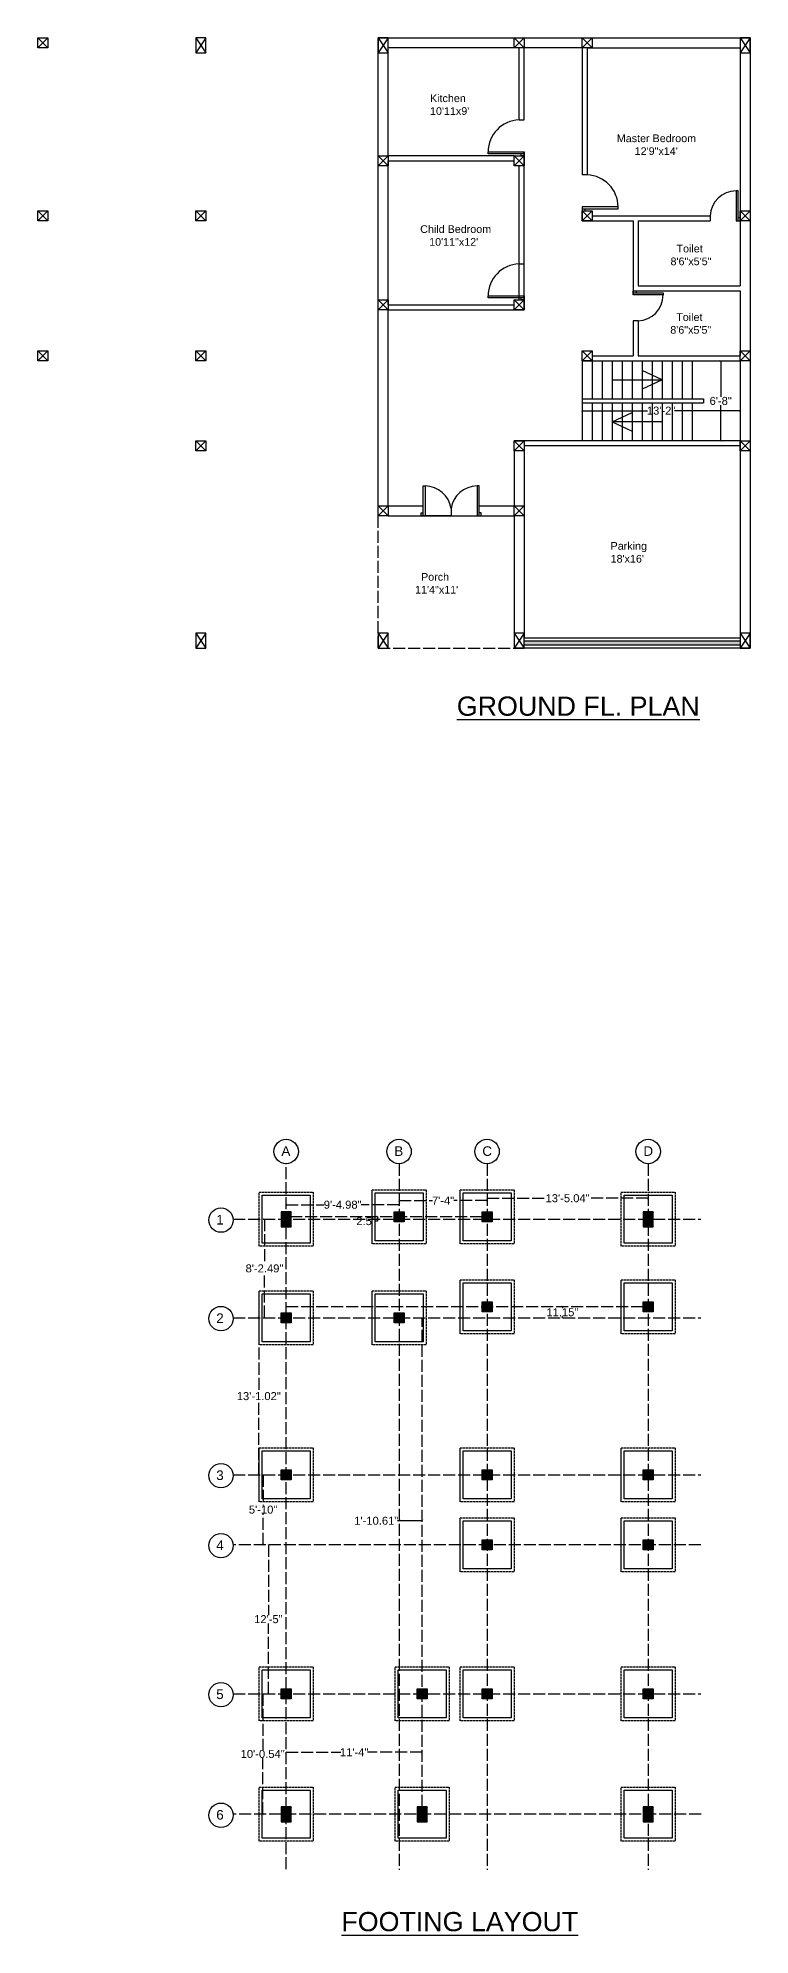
# Model space of a CAD drawing. Header units: inches. Extents: x -19338 to 10560, y -12 to 4973.
# Drawn here: x 2410 to 3122, y 176 to 2072 of the extents above; entities that cross this region are included whole.
import ezdxf

# ---------------------------------------------------------------- set-up
doc = ezdxf.new("R2010")
doc.units = ezdxf.units.IN
doc.header["$MEASUREMENT"] = 0
doc.linetypes.add('ACAD_ISO02W100', pattern=[15, 12, -3])
for name, color, linetype in [('C', 141, 'Continuous'), ('C1', 10, 'Continuous'), ('D1', 231, 'Continuous'), ('D2', 31, 'Continuous')]:
    doc.layers.add(name, color=color, linetype=linetype)
doc.layers.add('Dot Line', color=210, linetype='ACAD_ISO02W100', plot=False)
doc.layers.add('Naming', color=50, linetype='Continuous', plot=False)
doc.styles.get("Standard").update_dxf_attribs({"font": 'arial.ttf'})
doc.dimstyles.get("Standard").update_dxf_attribs({"dimtxt": 8, "dimasz": 2, "dimexe": 0.18, "dimexo": 0.0625, "dimgap": 0.09, "dimtad": 0, "dimtih": 1, "dimtoh": 1, "dimdsep": 46, "dimlunit": 3, "dimtxsty": 'Standard', "dimblk": 'ARCHTICK', "dimcen": 0.09, "dimse1": 1, "dimse2": 1, "dimclrd": 2, "dimadec": 0, "dimazin": 0, "dimtfac": 1, "dimtofl": 0, "dimtmove": 0, "dimatfit": 3, "dimfxl": 1, "dimtolj": 1, "dimtzin": 0, "dimarcsym": 0})

# ---------------------------------------------------------------- blocks, each defined once
blk = doc.blocks.new('_ArchTick')
at = {"color": 0, "linetype": 'ByBlock', "const_width": 0.15}
blk.add_lwpolyline([(-0.5, -0.5), (0.5, 0.5)], dxfattribs=at)
blk = doc.blocks.new('*D41')
at = {"color": 2, "linetype": 'ACAD_ISO02W100', "lineweight": -2, "transparency": 16777216}
for p, q in [((2749.7, 893.9), (2749.7, 891.4)), ((2749.7, 889.4), (2747.7, 889.4)), ((2749.7, 891.4), (2749.7, 889.4))]:
    blk.add_line(p, q, dxfattribs=at)
at = {"layer": 'Defpoints', "color": 0, "linetype": 'ACAD_ISO02W100', "transparency": 16777216}
for p in [(2749.7, 893.9), (2749.7, 891.4), (2749.7, 891.4)]:
    blk.add_point(p, dxfattribs=at)
at = {"color": 2, "linetype": 'ACAD_ISO02W100', "lineweight": -2, "transparency": 16777216, "xscale": 2, "yscale": 2, "zscale": 2}
for p, rotation in [((2749.7, 893.9), 90), ((2749.7, 891.4), 270)]:
    blk.add_blockref('_ArchTick', p, dxfattribs=dict(at, rotation=rotation))
at = {"color": 0, "linetype": 'ACAD_ISO02W100', "transparency": 16777216, "insert": (2738.3, 889.4), "char_height": 8, "attachment_point": 5}
blk.add_mtext('\\A1;2.5"', dxfattribs=at)
blk = doc.blocks.new('*D42')
at = {"color": 2, "linetype": 'ACAD_ISO02W100', "lineweight": -2, "transparency": 16777216}
for p, q in [((2934.6, 803.9), (2934.6, 802.5)), ((2934.6, 792.7), (2934.6, 794.1))]:
    blk.add_line(p, q, dxfattribs=at)
at = {"layer": 'Defpoints', "color": 0, "linetype": 'ACAD_ISO02W100', "transparency": 16777216}
for p in [(2936.1, 803.9), (2934.6, 792.7), (2936.1, 792.7)]:
    blk.add_point(p, dxfattribs=at)
at = {"color": 2, "linetype": 'ACAD_ISO02W100', "lineweight": -2, "transparency": 16777216, "xscale": 2, "yscale": 2, "zscale": 2}
for p, rotation in [((2934.6, 803.9), 90), ((2934.6, 792.7), 270)]:
    blk.add_blockref('_ArchTick', p, dxfattribs=dict(at, rotation=rotation))
at = {"color": 0, "linetype": 'ACAD_ISO02W100', "transparency": 16777216, "insert": (2934.6, 798.3), "char_height": 8, "attachment_point": 5}
blk.add_mtext('\\A1;11.15"', dxfattribs=at)
blk = doc.blocks.new('*D43')
at = {"color": 2, "linetype": 'ACAD_ISO02W100', "lineweight": -2, "transparency": 16777216}
for p, q in [((2658.4, 358.4), (2712.9, 358.4)), ((2794.4, 358.4), (2739.8, 358.4))]:
    blk.add_line(p, q, dxfattribs=at)
at = {"layer": 'Defpoints', "color": 0, "linetype": 'ACAD_ISO02W100', "transparency": 16777216}
for p in [(2658.4, 356), (2794.4, 358.4), (2794.4, 356)]:
    blk.add_point(p, dxfattribs=at)
at = {"color": 2, "linetype": 'ACAD_ISO02W100', "lineweight": -2, "transparency": 16777216, "xscale": 2, "yscale": 2, "zscale": 2, "rotation": 180}
blk.add_blockref('_ArchTick', (2658.4, 358.4), dxfattribs=at)
at = {"color": 2, "linetype": 'ACAD_ISO02W100', "lineweight": -2, "transparency": 16777216, "xscale": 2, "yscale": 2, "zscale": 2}
blk.add_blockref('_ArchTick', (2794.4, 358.4), dxfattribs=at)
at = {"color": 0, "linetype": 'ACAD_ISO02W100', "transparency": 16777216, "insert": (2726.4, 358.4), "char_height": 8, "attachment_point": 5}
blk.add_mtext('\\A1;11\'-4"', dxfattribs=at)
blk = doc.blocks.new('*D44')
at = {"color": 2, "linetype": 'ACAD_ISO02W100', "lineweight": -2, "transparency": 16777216}
for p, q in [((2658.4, 905.8), (2696.4, 905.8)), ((2771.3, 905.8), (2733.3, 905.8))]:
    blk.add_line(p, q, dxfattribs=at)
at = {"layer": 'Defpoints', "color": 0, "linetype": 'ACAD_ISO02W100', "transparency": 16777216}
for p in [(2658.4, 905.3), (2771.3, 905.8), (2771.3, 905.5)]:
    blk.add_point(p, dxfattribs=at)
at = {"color": 2, "linetype": 'ACAD_ISO02W100', "lineweight": -2, "transparency": 16777216, "xscale": 2, "yscale": 2, "zscale": 2, "rotation": 180}
blk.add_blockref('_ArchTick', (2658.4, 905.8), dxfattribs=at)
at = {"color": 2, "linetype": 'ACAD_ISO02W100', "lineweight": -2, "transparency": 16777216, "xscale": 2, "yscale": 2, "zscale": 2}
blk.add_blockref('_ArchTick', (2771.3, 905.8), dxfattribs=at)
at = {"color": 0, "linetype": 'ACAD_ISO02W100', "transparency": 16777216, "insert": (2714.9, 905.8), "char_height": 8, "attachment_point": 5}
blk.add_mtext('\\A1;9\'-4.98"', dxfattribs=at)
blk = doc.blocks.new('*D45')
at = {"color": 2, "linetype": 'ACAD_ISO02W100', "lineweight": -2, "transparency": 16777216}
for p, q in [((2771.3, 910), (2804.6, 910)), ((2859.3, 910), (2826, 910))]:
    blk.add_line(p, q, dxfattribs=at)
at = {"layer": 'Defpoints', "color": 0, "linetype": 'ACAD_ISO02W100', "transparency": 16777216}
for p in [(2771.3, 919.3), (2859.3, 919.4), (2859.3, 910)]:
    blk.add_point(p, dxfattribs=at)
at = {"color": 2, "linetype": 'ACAD_ISO02W100', "lineweight": -2, "transparency": 16777216, "xscale": 2, "yscale": 2, "zscale": 2, "rotation": 180}
blk.add_blockref('_ArchTick', (2771.3, 910), dxfattribs=at)
at = {"color": 2, "linetype": 'ACAD_ISO02W100', "lineweight": -2, "transparency": 16777216, "xscale": 2, "yscale": 2, "zscale": 2}
blk.add_blockref('_ArchTick', (2859.3, 910), dxfattribs=at)
at = {"color": 0, "linetype": 'ACAD_ISO02W100', "transparency": 16777216, "insert": (2815.3, 910), "char_height": 8, "attachment_point": 5}
blk.add_mtext('\\A1;7\'-4"', dxfattribs=at)
blk = doc.blocks.new('*D46')
at = {"color": 2, "linetype": 'ACAD_ISO02W100', "lineweight": -2, "transparency": 16777216}
for p, q in [((2636.7, 891.4), (2636.7, 846.3)), ((2636.7, 792.9), (2636.7, 837.9))]:
    blk.add_line(p, q, dxfattribs=at)
at = {"layer": 'Defpoints', "color": 0, "linetype": 'ACAD_ISO02W100', "transparency": 16777216}
for p in [(2639.5, 891.4), (2636.7, 792.9), (2639.5, 792.9)]:
    blk.add_point(p, dxfattribs=at)
at = {"color": 2, "linetype": 'ACAD_ISO02W100', "lineweight": -2, "transparency": 16777216, "xscale": 2, "yscale": 2, "zscale": 2}
for p, rotation in [((2636.7, 891.4), 90), ((2636.7, 792.9), 270)]:
    blk.add_blockref('_ArchTick', p, dxfattribs=dict(at, rotation=rotation))
at = {"color": 0, "linetype": 'ACAD_ISO02W100', "transparency": 16777216, "insert": (2636.7, 842.1), "char_height": 8, "attachment_point": 5}
blk.add_mtext('\\A1;8\'-2.49"', dxfattribs=at)
blk = doc.blocks.new('*D47')
at = {"color": 2, "linetype": 'ACAD_ISO02W100', "lineweight": -2, "transparency": 16777216}
for p, q in [((2631, 792.9), (2631, 718.5)), ((2631, 635.9), (2631, 710.2))]:
    blk.add_line(p, q, dxfattribs=at)
at = {"layer": 'Defpoints', "color": 0, "linetype": 'ACAD_ISO02W100', "transparency": 16777216}
for p in [(2625.6, 792.9), (2620, 635.9), (2631, 635.9)]:
    blk.add_point(p, dxfattribs=at)
at = {"color": 2, "linetype": 'ACAD_ISO02W100', "lineweight": -2, "transparency": 16777216, "xscale": 2, "yscale": 2, "zscale": 2}
for p, rotation in [((2631, 792.9), 90), ((2631, 635.9), 270)]:
    blk.add_blockref('_ArchTick', p, dxfattribs=dict(at, rotation=rotation))
at = {"color": 0, "linetype": 'ACAD_ISO02W100', "transparency": 16777216, "insert": (2631, 714.4), "char_height": 8, "attachment_point": 5}
blk.add_mtext('\\A1;13\'-1.02"', dxfattribs=at)
blk = doc.blocks.new('*D48')
at = {"color": 2, "linetype": 'ACAD_ISO02W100', "lineweight": -2, "transparency": 16777216}
for p, q in [((2635.3, 635.9), (2635.3, 605)), ((2635.3, 565.9), (2635.3, 596.7))]:
    blk.add_line(p, q, dxfattribs=at)
at = {"layer": 'Defpoints', "color": 0, "linetype": 'ACAD_ISO02W100', "transparency": 16777216}
for p in [(2640.9, 635.9), (2635.3, 565.9), (2640.9, 565.9)]:
    blk.add_point(p, dxfattribs=at)
at = {"color": 2, "linetype": 'ACAD_ISO02W100', "lineweight": -2, "transparency": 16777216, "xscale": 2, "yscale": 2, "zscale": 2}
for p, rotation in [((2635.3, 635.9), 90), ((2635.3, 565.9), 270)]:
    blk.add_blockref('_ArchTick', p, dxfattribs=dict(at, rotation=rotation))
at = {"color": 0, "linetype": 'ACAD_ISO02W100', "transparency": 16777216, "insert": (2635.3, 600.9), "char_height": 8, "attachment_point": 5}
blk.add_mtext('\\A1;5\'-10"', dxfattribs=at)
blk = doc.blocks.new('*D49')
at = {"color": 2, "linetype": 'ACAD_ISO02W100', "lineweight": -2, "transparency": 16777216}
for p, q in [((2640.6, 565.9), (2640.6, 495.5)), ((2640.6, 416.9), (2640.6, 487.2))]:
    blk.add_line(p, q, dxfattribs=at)
at = {"layer": 'Defpoints', "color": 0, "linetype": 'ACAD_ISO02W100', "transparency": 16777216}
for p in [(2640.9, 565.9), (2640.6, 416.9), (2640.9, 416.9)]:
    blk.add_point(p, dxfattribs=at)
at = {"color": 2, "linetype": 'ACAD_ISO02W100', "lineweight": -2, "transparency": 16777216, "xscale": 2, "yscale": 2, "zscale": 2}
for p, rotation in [((2640.6, 565.9), 90), ((2640.6, 416.9), 270)]:
    blk.add_blockref('_ArchTick', p, dxfattribs=dict(at, rotation=rotation))
at = {"color": 0, "linetype": 'ACAD_ISO02W100', "transparency": 16777216, "insert": (2640.6, 491.4), "char_height": 8, "attachment_point": 5}
blk.add_mtext('\\A1;12\'-5"', dxfattribs=at)
blk = doc.blocks.new('*D50')
at = {"color": 2, "linetype": 'ACAD_ISO02W100', "lineweight": -2, "transparency": 16777216}
for p, q in [((2634.9, 416.9), (2634.9, 360.8)), ((2634.9, 296.3), (2634.9, 352.4))]:
    blk.add_line(p, q, dxfattribs=at)
at = {"layer": 'Defpoints', "color": 0, "linetype": 'ACAD_ISO02W100', "transparency": 16777216}
for p in [(2633.9, 416.9), (2634.1, 296.3), (2634.9, 296.3)]:
    blk.add_point(p, dxfattribs=at)
at = {"color": 2, "linetype": 'ACAD_ISO02W100', "lineweight": -2, "transparency": 16777216, "xscale": 2, "yscale": 2, "zscale": 2}
for p, rotation in [((2634.9, 416.9), 90), ((2634.9, 296.3), 270)]:
    blk.add_blockref('_ArchTick', p, dxfattribs=dict(at, rotation=rotation))
at = {"color": 0, "linetype": 'ACAD_ISO02W100', "transparency": 16777216, "insert": (2634.9, 356.6), "char_height": 8, "attachment_point": 5}
blk.add_mtext('\\A1;10\'-0.54"', dxfattribs=at)
blk = doc.blocks.new('*D51')
at = {"color": 2, "lineweight": -2, "transparency": 16777216}
for p, q in [((2771.8, 589.8), (2769.8, 589.8)), ((2794.4, 589.8), (2771.8, 589.8))]:
    blk.add_line(p, q, dxfattribs=at)
at = {"layer": 'Defpoints', "color": 0, "transparency": 16777216}
for p in [(2771.8, 594.2), (2771.8, 589.8), (2794.4, 594.2)]:
    blk.add_point(p, dxfattribs=at)
at = {"color": 2, "lineweight": -2, "transparency": 16777216, "xscale": 2, "yscale": 2, "zscale": 2, "rotation": 180}
blk.add_blockref('_ArchTick', (2771.8, 589.8), dxfattribs=at)
at = {"color": 2, "lineweight": -2, "transparency": 16777216, "xscale": 2, "yscale": 2, "zscale": 2}
blk.add_blockref('_ArchTick', (2794.4, 589.8), dxfattribs=at)
at = {"color": 0, "transparency": 16777216, "insert": (2748.5, 589.8), "char_height": 8, "attachment_point": 5}
blk.add_mtext('\\A1;1\'-10.61"', dxfattribs=at)
blk = doc.blocks.new('*D52')
at = {"color": 2, "linetype": 'ACAD_ISO02W100', "lineweight": -2, "transparency": 16777216}
for p, q in [((2859.3, 912.3), (2918.6, 912.3)), ((3020.4, 912.3), (2961.1, 912.3))]:
    blk.add_line(p, q, dxfattribs=at)
at = {"layer": 'Defpoints', "color": 0, "linetype": 'ACAD_ISO02W100', "transparency": 16777216}
for p in [(2859.3, 919.4), (2859.3, 912.3), (3020.4, 915.6)]:
    blk.add_point(p, dxfattribs=at)
at = {"color": 2, "linetype": 'ACAD_ISO02W100', "lineweight": -2, "transparency": 16777216, "xscale": 2, "yscale": 2, "zscale": 2, "rotation": 180}
blk.add_blockref('_ArchTick', (2859.3, 912.3), dxfattribs=at)
at = {"color": 2, "linetype": 'ACAD_ISO02W100', "lineweight": -2, "transparency": 16777216, "xscale": 2, "yscale": 2, "zscale": 2}
blk.add_blockref('_ArchTick', (3020.4, 912.3), dxfattribs=at)
at = {"color": 0, "linetype": 'ACAD_ISO02W100', "transparency": 16777216, "insert": (2939.8, 912.3), "char_height": 8, "attachment_point": 5}
blk.add_mtext('\\A1;13\'-5.04"', dxfattribs=at)
blk = doc.blocks.new('*D84')
at = {"color": 2, "lineweight": -2, "transparency": 16777216}
for p, q in [((2954.3, 1699.8), (3019.8, 1699.8)), ((3112.3, 1699.8), (3046.7, 1699.8))]:
    blk.add_line(p, q, dxfattribs=at)
at = {"layer": 'Defpoints', "color": 0, "transparency": 16777216}
for p in [(3112.3, 1699.8), (2954.3, 1669.5), (3112.3, 1669.5)]:
    blk.add_point(p, dxfattribs=at)
at = {"color": 2, "lineweight": -2, "transparency": 16777216, "xscale": 2, "yscale": 2, "zscale": 2, "rotation": 180}
blk.add_blockref('_ArchTick', (2954.3, 1699.8), dxfattribs=at)
at = {"color": 2, "lineweight": -2, "transparency": 16777216, "xscale": 2, "yscale": 2, "zscale": 2}
blk.add_blockref('_ArchTick', (3112.3, 1699.8), dxfattribs=at)
at = {"color": 0, "transparency": 16777216, "insert": (3033.3, 1699.8), "char_height": 8, "attachment_point": 5}
blk.add_mtext('\\A1;13\'-2"', dxfattribs=at)
blk = doc.blocks.new('*D85')
at = {"color": 2, "lineweight": -2, "transparency": 16777216}
for p, q in [((3092.9, 1749.5), (3092.9, 1713.7)), ((3092.9, 1669.5), (3092.9, 1705.3))]:
    blk.add_line(p, q, dxfattribs=at)
at = {"layer": 'Defpoints', "color": 0, "transparency": 16777216}
for p in [(3094.6, 1749.5), (3092.9, 1669.5), (3094.6, 1669.5)]:
    blk.add_point(p, dxfattribs=at)
at = {"color": 2, "lineweight": -2, "transparency": 16777216, "xscale": 2, "yscale": 2, "zscale": 2}
for p, rotation in [((3092.9, 1749.5), 90), ((3092.9, 1669.5), 270)]:
    blk.add_blockref('_ArchTick', p, dxfattribs=dict(at, rotation=rotation))
at = {"color": 0, "transparency": 16777216, "insert": (3092.9, 1709.5), "char_height": 8, "attachment_point": 5}
blk.add_mtext('\\A1;6\'-8"', dxfattribs=at)

msp = doc.modelspace()

# ---------------------------------------------------------------- hatches: boundary and pattern name
at = {"true_color": 0xf8991e}
h = msp.add_hatch(dxfattribs=at)
h.set_pattern_fill('FLEX', color=30, scale=2)
h.set_pattern_definition([(0, (2252.01094, 1173.6356), (0, 0.5), [0.5, -0.5]), (45, (2252.51094, 1173.6356), (0, 0.5), [0.125, -0.45710678, 0.125, -0.70710678])])
h.paths.add_polyline_path([(3112.274, 1469.491), (2896.274, 1469.491), (2896.274, 1465.491), (3112.274, 1465.491)])
h = msp.add_hatch(color=1)
h.dxf.hatch_style = 1
h.paths.add_polyline_path([(2766.354, 898.849), (2766.354, 888.849), (2776.354, 888.849), (2776.354, 898.849)])
h = msp.add_hatch(color=1)
h.dxf.hatch_style = 1
h.paths.add_polyline_path([(2854.361, 898.855), (2854.361, 888.855), (2864.361, 888.855), (2864.361, 898.855)])
h = msp.add_hatch(color=1)
h.dxf.hatch_style = 1
h.paths.add_polyline_path([(2653.361, 797.855), (2653.361, 787.855), (2663.361, 787.855), (2663.361, 797.855)])
h = msp.add_hatch(color=1)
h.dxf.hatch_style = 1
h.paths.add_polyline_path([(2766.361, 797.855), (2766.361, 787.855), (2776.361, 787.855), (2776.361, 797.855)])
h = msp.add_hatch(color=1)
h.dxf.hatch_style = 1
h.paths.add_polyline_path([(2854.361, 808.855), (2854.361, 798.855), (2864.361, 798.855), (2864.361, 808.855)])
h = msp.add_hatch(color=1)
h.dxf.hatch_style = 1
h.paths.add_polyline_path([(3015.361, 808.855), (3015.361, 798.855), (3025.361, 798.855), (3025.361, 808.855)])
h = msp.add_hatch(color=1)
h.dxf.hatch_style = 1
h.paths.add_polyline_path([(2653.361, 640.855), (2653.361, 630.855), (2663.361, 630.855), (2663.361, 640.855)])
h = msp.add_hatch(color=1)
h.dxf.hatch_style = 1
h.paths.add_polyline_path([(2854.361, 640.855), (2854.361, 630.855), (2864.361, 630.855), (2864.361, 640.855)])
h = msp.add_hatch(color=1)
h.dxf.hatch_style = 1
h.paths.add_polyline_path([(3015.361, 640.855), (3015.361, 630.855), (3025.361, 630.855), (3025.361, 640.855)])
h = msp.add_hatch(color=1)
h.dxf.hatch_style = 1
h.paths.add_polyline_path([(2854.361, 570.855), (2854.361, 560.855), (2864.361, 560.855), (2864.361, 570.855)])
h = msp.add_hatch(color=1)
h.dxf.hatch_style = 1
h.paths.add_polyline_path([(3015.361, 570.855), (3015.361, 560.855), (3025.361, 560.855), (3025.361, 570.855)])
h = msp.add_hatch(color=1)
h.dxf.hatch_style = 1
h.paths.add_polyline_path([(2653.361, 421.855), (2653.361, 411.855), (2663.361, 411.855), (2663.361, 421.855)])
h = msp.add_hatch(color=1)
h.dxf.hatch_style = 1
h.paths.add_polyline_path([(2789.361, 421.855), (2789.361, 411.855), (2799.361, 411.855), (2799.361, 421.855)])
h = msp.add_hatch(color=1)
h.dxf.hatch_style = 1
h.paths.add_polyline_path([(2854.361, 421.855), (2854.361, 411.855), (2864.361, 411.855), (2864.361, 421.855)])
h = msp.add_hatch(color=1)
h.dxf.hatch_style = 1
h.paths.add_polyline_path([(3015.361, 421.855), (3015.361, 411.855), (3025.361, 411.855), (3025.361, 421.855)])
at = {"layer": 'C'}
h = msp.add_hatch(color=256, dxfattribs=at)
h.dxf.hatch_style = 1
h.paths.add_polyline_path([(2663.361, 898.855), (2653.361, 898.855), (2653.361, 883.855), (2663.361, 883.855)])
h = msp.add_hatch(color=256, dxfattribs=at)
h.dxf.hatch_style = 1
h.paths.add_polyline_path([(3025.361, 898.855), (3015.361, 898.855), (3015.361, 883.855), (3025.361, 883.855)])
h = msp.add_hatch(color=256, dxfattribs=at)
h.dxf.hatch_style = 1
h.paths.add_polyline_path([(2663.361, 303.855), (2653.361, 303.855), (2653.361, 288.855), (2663.361, 288.855)])
h = msp.add_hatch(color=256, dxfattribs=at)
h.dxf.hatch_style = 1
h.paths.add_polyline_path([(2799.361, 303.855), (2789.361, 303.855), (2789.361, 288.855), (2799.361, 288.855)])
h = msp.add_hatch(color=256, dxfattribs=at)
h.dxf.hatch_style = 1
h.paths.add_polyline_path([(3025.361, 303.855), (3015.361, 303.855), (3015.361, 288.855), (3025.361, 288.855)])

# ---------------------------------------------------------------- linework, layer by layer
for p, q in [((2760.274, 1954.491), (2760.274, 2062.491)), ((2891.274, 2062.491), (2760.274, 2062.491)), ((2891.274, 1990.491), (2891.274, 2062.491)), ((2954.274, 2062.491), (2896.274, 2062.491)), ((2896.274, 1990.491), (2896.274, 2062.491)), ((2954.274, 2062.491), (2954.274, 1935.491)), ((2959.274, 2062.491), (2959.274, 1935.491)), ((2959.274, 2062.491), (3112.274, 2062.491)), ((3112.274, 2062.491), (3112.274, 1824.491)), ((2891.274, 1990.491), (2896.274, 1990.491)), ((2886.274, 1954.491), (2760.274, 1954.491)), ((2896.274, 1954.491), (2896.274, 1958.491)), ((2896.274, 1800.491), (2896.274, 1954.491)), ((2760.274, 1949.491), (2886.274, 1949.491)), ((2760.274, 1805.491), (2760.274, 1949.491)), ((2891.274, 1810.491), (2891.274, 1944.491)), ((2959.274, 1935.491), (2954.274, 1935.491)), ((2954.274, 1903.491), (2954.274, 1889.491)), ((2954.274, 1889.491), (3005.274, 1889.491)), ((2964.274, 1894.491), (3082.274, 1894.491)), ((3005.274, 1889.491), (3005.274, 1819.491)), ((3010.274, 1889.491), (3082.274, 1889.491)), ((3010.274, 1889.491), (3010.274, 1824.491)), ((3082.274, 1894.491), (3082.274, 1889.491)), ((3108.274, 1889.491), (3112.274, 1889.491)), ((2891.274, 1846.491), (2896.274, 1846.491)), ((3010.274, 1824.491), (3112.274, 1824.491)), ((2760.274, 1805.491), (2886.274, 1805.491)), ((3005.274, 1819.491), (3112.274, 1819.491)), ((3005.274, 1819.491), (3005.274, 1815.491)), ((3112.274, 1819.491), (3112.274, 1754.491)), ((2760.274, 1604.491), (2760.274, 1800.491)), ((2760.274, 1800.491), (2896.274, 1800.491)), ((3010.274, 1789.491), (3005.274, 1789.491)), ((3005.274, 1789.491), (3005.274, 1754.491)), ((3010.274, 1789.491), (3010.274, 1754.491)), ((2954.274, 1749.491), (2954.274, 1754.491)), ((2954.274, 1749.491), (2954.274, 1669.491)), ((2954.274, 1749.491), (3112.274, 1749.491)), ((2964.274, 1754.491), (3005.274, 1754.491)), ((2964.274, 1749.491), (2964.274, 1711.491)), ((2974.274, 1749.491), (2974.274, 1711.491)), ((2984.274, 1749.491), (2984.274, 1711.491)), ((2994.274, 1749.491), (2994.274, 1711.491)), ((3004.274, 1749.491), (3004.274, 1711.491)), ((3010.274, 1754.491), (3112.274, 1754.491)), ((3014.274, 1749.491), (3014.274, 1711.491)), ((3024.274, 1749.491), (3024.274, 1711.491)), ((3034.274, 1749.491), (3034.274, 1711.491)), ((3044.274, 1749.491), (3044.274, 1711.491)), ((3054.274, 1749.491), (3054.274, 1711.491)), ((3064.274, 1749.491), (3064.274, 1711.491)), ((3112.274, 1749.491), (3112.274, 1472.491)), ((2984.274, 1730.491), (3034.274, 1730.491)), ((3034.274, 1730.491), (3014.274, 1739.842)), ((3034.274, 1730.491), (3014.274, 1721.14)), ((2954.274, 1711.491), (3075.676, 1711.491)), ((2954.274, 1707.491), (3075.676, 1707.491)), ((2964.274, 1707.491), (2964.274, 1669.491)), ((2974.274, 1707.491), (2974.274, 1669.491)), ((2984.274, 1707.491), (2984.274, 1669.491)), ((2994.274, 1707.491), (2994.274, 1669.491)), ((3004.274, 1707.491), (3004.274, 1669.491)), ((3014.274, 1707.491), (3014.274, 1669.491)), ((3024.274, 1707.491), (3024.274, 1669.491)), ((3034.274, 1707.491), (3034.274, 1669.491)), ((3044.274, 1707.491), (3044.274, 1669.491)), ((3054.274, 1707.491), (3054.274, 1669.491)), ((3064.274, 1707.491), (3064.274, 1669.491)), ((3075.676, 1711.491), (3075.676, 1707.491)), ((2984.274, 1688.491), (3004.274, 1697.842)), ((3034.274, 1688.491), (2984.274, 1688.491)), ((2984.274, 1688.491), (3004.274, 1679.14)), ((3112.274, 1669.491), (2886.274, 1669.491)), ((2886.274, 1659.491), (2886.274, 1604.491)), ((2896.274, 1664.491), (2896.274, 1472.491)), ((3112.274, 1664.491), (2896.274, 1664.491)), ((2760.274, 1604.491), (2795.274, 1604.491)), ((2760.274, 1594.491), (2886.274, 1594.491)), ((2851.274, 1604.491), (2886.274, 1604.491)), ((2886.274, 1594.491), (2886.274, 1462.491)), ((3112.274, 1472.491), (2896.274, 1472.491)), ((3112.274, 1469.491), (2896.274, 1469.491)), ((3112.274, 1465.491), (2896.274, 1465.491))]:
    msp.add_line(p, q)
at = {"linetype": 'ACAD_ISO02W100'}
for p, q in [((2658.361, 241.326), (2658.361, 946.855)), ((2771.354, 946.849), (2771.354, 240.849)), ((2859.361, 946.855), (2859.361, 240.855)), ((3020.361, 946.855), (3020.361, 240.855)), ((2854.361, 893.855), (2663.361, 893.855)), ((2605.361, 891.355), (3073.048, 891.355)), ((3015.361, 803.855), (2658.361, 803.855)), ((2605.396, 792.855), (3073.048, 792.855)), ((2794.361, 303.855), (2794.361, 792.785)), ((2605.361, 635.855), (3073.048, 635.855)), ((3073.048, 565.855), (2605.361, 565.855)), ((2605.361, 416.855), (3073.048, 416.855)), ((3073.361, 296.355), (2605.361, 296.355))]:
    msp.add_line(p, q, dxfattribs=at)
msp.add_lwpolyline([(2750.274, 1604.491), (2750.274, 2072.491), (3122.274, 2072.491), (3122.274, 1462.491), (2886.274, 1462.491)])
at = {"color": 40, "linetype": 'ACAD_ISO02W100', "ltscale": 0.2, "true_color": 0xf8d731}
for points in [[(2631.361, 918.355), (2685.361, 918.355), (2685.361, 864.355), (2631.361, 864.355)], [(2744.354, 920.849), (2798.354, 920.849), (2798.354, 866.849), (2744.354, 866.849)], [(2832.361, 920.855), (2886.361, 920.855), (2886.361, 866.855), (2832.361, 866.855)], [(2993.361, 918.355), (3047.361, 918.355), (3047.361, 864.355), (2993.361, 864.355)], [(2631.361, 819.855), (2685.361, 819.855), (2685.361, 765.855), (2631.361, 765.855)], [(2744.361, 819.855), (2798.361, 819.855), (2798.361, 765.855), (2744.361, 765.855)], [(2832.361, 830.855), (2886.361, 830.855), (2886.361, 776.855), (2832.361, 776.855)], [(2993.361, 830.855), (3047.361, 830.855), (3047.361, 776.855), (2993.361, 776.855)], [(2631.361, 662.855), (2685.361, 662.855), (2685.361, 608.855), (2631.361, 608.855)], [(2832.361, 662.855), (2886.361, 662.855), (2886.361, 608.855), (2832.361, 608.855)], [(2993.361, 662.855), (3047.361, 662.855), (3047.361, 608.855), (2993.361, 608.855)], [(2832.361, 592.855), (2886.361, 592.855), (2886.361, 538.855), (2832.361, 538.855)], [(2993.361, 592.855), (3047.361, 592.855), (3047.361, 538.855), (2993.361, 538.855)], [(2631.361, 443.855), (2685.361, 443.855), (2685.361, 389.855), (2631.361, 389.855)], [(2767.361, 443.855), (2821.361, 443.855), (2821.361, 389.855), (2767.361, 389.855)], [(2832.361, 443.855), (2886.361, 443.855), (2886.361, 389.855), (2832.361, 389.855)], [(2993.361, 443.855), (3047.361, 443.855), (3047.361, 389.855), (2993.361, 389.855)], [(2631.361, 323.355), (2685.361, 323.355), (2685.361, 269.355), (2631.361, 269.355)], [(2767.361, 323.355), (2821.361, 323.355), (2821.361, 269.355), (2767.361, 269.355)], [(2993.361, 323.355), (3047.361, 323.355), (3047.361, 269.355), (2993.361, 269.355)]]:
    msp.add_lwpolyline(points, close=True, dxfattribs=at)
for points in [[(2634.361, 915.355), (2682.361, 915.355), (2682.361, 867.355), (2634.361, 867.355)], [(2747.354, 917.849), (2795.354, 917.849), (2795.354, 869.849), (2747.354, 869.849)], [(2835.361, 917.855), (2883.361, 917.855), (2883.361, 869.855), (2835.361, 869.855)], [(2996.361, 915.355), (3044.361, 915.355), (3044.361, 867.355), (2996.361, 867.355)], [(2634.361, 816.855), (2682.361, 816.855), (2682.361, 768.855), (2634.361, 768.855)], [(2747.361, 816.855), (2795.361, 816.855), (2795.361, 768.855), (2747.361, 768.855)], [(2835.361, 827.855), (2883.361, 827.855), (2883.361, 779.855), (2835.361, 779.855)], [(2996.361, 827.855), (3044.361, 827.855), (3044.361, 779.855), (2996.361, 779.855)], [(2634.361, 659.855), (2682.361, 659.855), (2682.361, 611.855), (2634.361, 611.855)], [(2835.361, 659.855), (2883.361, 659.855), (2883.361, 611.855), (2835.361, 611.855)], [(2996.361, 659.855), (3044.361, 659.855), (3044.361, 611.855), (2996.361, 611.855)], [(2835.361, 589.855), (2883.361, 589.855), (2883.361, 541.855), (2835.361, 541.855)], [(2996.361, 589.855), (3044.361, 589.855), (3044.361, 541.855), (2996.361, 541.855)], [(2634.361, 440.855), (2682.361, 440.855), (2682.361, 392.855), (2634.361, 392.855)], [(2770.361, 440.855), (2818.361, 440.855), (2818.361, 392.855), (2770.361, 392.855)], [(2835.361, 440.855), (2883.361, 440.855), (2883.361, 392.855), (2835.361, 392.855)], [(2996.361, 440.855), (3044.361, 440.855), (3044.361, 392.855), (2996.361, 392.855)], [(2634.361, 320.355), (2682.361, 320.355), (2682.361, 272.355), (2634.361, 272.355)], [(2770.361, 320.355), (2818.361, 320.355), (2818.361, 272.355), (2770.361, 272.355)], [(2996.361, 320.355), (3044.361, 320.355), (3044.361, 272.355), (2996.361, 272.355)]]:
    msp.add_lwpolyline(points, close=True)
for centre in [(2658.361, 959.049), (2771.284, 959.049), (2859.284, 959.049), (3020.395, 959.049), (2593.202, 890.439), (2593.202, 791.971), (2593.202, 634.939), (2593.202, 564.939), (2593.202, 415.939), (2593.202, 295.362)]:
    msp.add_circle(centre, 12.193)
at = {"layer": 'C'}
for p, q in [((2578.155, 2072.491), (2568.155, 2057.491)), ((2568.155, 2072.491), (2578.155, 2057.491)), ((2760.274, 2072.491), (2750.274, 2057.491)), ((2750.274, 2072.491), (2760.274, 2057.491)), ((2760.274, 2072.491), (2750.274, 2057.491)), ((2750.274, 2072.491), (2760.274, 2057.491)), ((3122.274, 2072.491), (3112.274, 2057.491)), ((3112.274, 2072.491), (3122.274, 2057.491)), ((3122.274, 2072.491), (3112.274, 2057.491)), ((3112.274, 2072.491), (3122.274, 2057.491)), ((2578.155, 1477.491), (2568.155, 1462.491)), ((2568.155, 1477.491), (2578.155, 1462.491)), ((2760.274, 1477.491), (2750.274, 1462.491)), ((2750.274, 1477.491), (2760.274, 1462.491)), ((2760.274, 1477.491), (2750.274, 1462.491)), ((2750.274, 1477.491), (2760.274, 1462.491)), ((2896.274, 1477.491), (2886.274, 1462.491)), ((2886.274, 1477.491), (2896.274, 1462.491)), ((2896.274, 1477.491), (2886.274, 1462.491)), ((2886.274, 1477.491), (2896.274, 1462.491)), ((3122.274, 1477.491), (3112.274, 1462.491)), ((3112.274, 1477.491), (3122.274, 1462.491)), ((3122.274, 1477.491), (3112.274, 1462.491)), ((3112.274, 1477.491), (3122.274, 1462.491)), ((2663.361, 898.855), (2653.361, 883.855)), ((2653.361, 898.855), (2663.361, 883.855)), ((3025.361, 898.855), (3015.361, 883.855)), ((3015.361, 898.855), (3025.361, 883.855)), ((2663.361, 303.855), (2653.361, 288.855)), ((2653.361, 303.855), (2663.361, 288.855)), ((2799.361, 303.855), (2789.361, 288.855)), ((2789.361, 303.855), (2799.361, 288.855)), ((3025.361, 303.855), (3015.361, 288.855)), ((3015.361, 303.855), (3025.361, 288.855))]:
    msp.add_line(p, q, dxfattribs=at)
for points in [[(2568.155, 2057.491), (2578.155, 2057.491), (2578.155, 2072.491), (2568.155, 2072.491)], [(2750.274, 2057.491), (2760.274, 2057.491), (2760.274, 2072.491), (2750.274, 2072.491)], [(2750.274, 2057.491), (2760.274, 2057.491), (2760.274, 2072.491), (2750.274, 2072.491)], [(3112.274, 2057.491), (3122.274, 2057.491), (3122.274, 2072.491), (3112.274, 2072.491)], [(3112.274, 2057.491), (3122.274, 2057.491), (3122.274, 2072.491), (3112.274, 2072.491)], [(2568.155, 1462.491), (2578.155, 1462.491), (2578.155, 1477.491), (2568.155, 1477.491)], [(2750.274, 1462.491), (2760.274, 1462.491), (2760.274, 1477.491), (2750.274, 1477.491)], [(2750.274, 1462.491), (2760.274, 1462.491), (2760.274, 1477.491), (2750.274, 1477.491)], [(2886.274, 1462.491), (2896.274, 1462.491), (2896.274, 1477.491), (2886.274, 1477.491)], [(2886.274, 1462.491), (2896.274, 1462.491), (2896.274, 1477.491), (2886.274, 1477.491)], [(3112.274, 1462.491), (3122.274, 1462.491), (3122.274, 1477.491), (3112.274, 1477.491)], [(3112.274, 1462.491), (3122.274, 1462.491), (3122.274, 1477.491), (3112.274, 1477.491)], [(2653.361, 883.855), (2663.361, 883.855), (2663.361, 898.855), (2653.361, 898.855)], [(2653.361, 883.855), (2663.361, 883.855), (2663.361, 898.855), (2653.361, 898.855)], [(3015.361, 883.855), (3025.361, 883.855), (3025.361, 898.855), (3015.361, 898.855)], [(3015.361, 883.855), (3025.361, 883.855), (3025.361, 898.855), (3015.361, 898.855)], [(2653.361, 288.855), (2663.361, 288.855), (2663.361, 303.855), (2653.361, 303.855)], [(2653.361, 288.855), (2663.361, 288.855), (2663.361, 303.855), (2653.361, 303.855)], [(2789.361, 288.855), (2799.361, 288.855), (2799.361, 303.855), (2789.361, 303.855)], [(2789.361, 288.855), (2799.361, 288.855), (2799.361, 303.855), (2789.361, 303.855)], [(3015.361, 288.855), (3025.361, 288.855), (3025.361, 303.855), (3015.361, 303.855)], [(3015.361, 288.855), (3025.361, 288.855), (3025.361, 303.855), (3015.361, 303.855)]]:
    msp.add_lwpolyline(points, close=True, dxfattribs=at)
at = {"layer": 'C1'}
for p, q in [((2410.155, 2072.491), (2420.155, 2062.491)), ((2420.155, 2072.491), (2410.155, 2062.491)), ((2886.274, 2072.491), (2896.274, 2062.491)), ((2896.274, 2072.491), (2886.274, 2062.491)), ((2886.274, 2072.491), (2896.274, 2062.491)), ((2896.274, 2072.491), (2886.274, 2062.491)), ((2954.274, 2072.491), (2964.274, 2062.491)), ((2964.274, 2072.491), (2954.274, 2062.491)), ((2954.274, 2072.491), (2964.274, 2062.491)), ((2964.274, 2072.491), (2954.274, 2062.491)), ((2750.274, 1954.491), (2760.274, 1944.491)), ((2760.274, 1954.491), (2750.274, 1944.491)), ((2750.274, 1954.491), (2760.274, 1944.491)), ((2760.274, 1954.491), (2750.274, 1944.491)), ((2886.274, 1954.491), (2896.274, 1944.491)), ((2896.274, 1954.491), (2886.274, 1944.491)), ((2886.274, 1954.491), (2896.274, 1944.491)), ((2896.274, 1954.491), (2886.274, 1944.491)), ((2410.155, 1899.491), (2420.155, 1889.491)), ((2420.155, 1899.491), (2410.155, 1889.491)), ((2568.155, 1899.491), (2578.155, 1889.491)), ((2578.155, 1899.491), (2568.155, 1889.491)), ((2954.274, 1899.491), (2964.274, 1889.491)), ((2964.274, 1899.491), (2954.274, 1889.491)), ((2954.274, 1899.491), (2964.274, 1889.491)), ((2964.274, 1899.491), (2954.274, 1889.491)), ((3112.274, 1899.491), (3122.274, 1889.491)), ((3122.274, 1899.491), (3112.274, 1889.491)), ((3112.274, 1899.491), (3122.274, 1889.491)), ((3122.274, 1899.491), (3112.274, 1889.491)), ((2750.274, 1810.491), (2760.274, 1800.491)), ((2760.274, 1810.491), (2750.274, 1800.491)), ((2750.274, 1810.491), (2760.274, 1800.491)), ((2760.274, 1810.491), (2750.274, 1800.491)), ((2886.274, 1810.491), (2896.274, 1800.491)), ((2896.274, 1810.491), (2886.274, 1800.491)), ((2886.274, 1810.491), (2896.274, 1800.491)), ((2896.274, 1810.491), (2886.274, 1800.491)), ((2410.155, 1759.491), (2420.155, 1749.491)), ((2420.155, 1759.491), (2410.155, 1749.491)), ((2568.155, 1759.491), (2578.155, 1749.491)), ((2578.155, 1759.491), (2568.155, 1749.491)), ((2954.274, 1759.491), (2964.274, 1749.491)), ((2964.274, 1759.491), (2954.274, 1749.491)), ((2954.274, 1759.491), (2964.274, 1749.491)), ((2964.274, 1759.491), (2954.274, 1749.491)), ((3112.274, 1759.491), (3122.274, 1749.491)), ((3122.274, 1759.491), (3112.274, 1749.491)), ((3112.274, 1759.491), (3122.274, 1749.491)), ((3122.274, 1759.491), (3112.274, 1749.491)), ((2568.155, 1669.491), (2578.155, 1659.491)), ((2578.155, 1669.491), (2568.155, 1659.491)), ((2886.274, 1669.491), (2896.274, 1659.491)), ((2896.274, 1669.491), (2886.274, 1659.491)), ((2886.274, 1669.491), (2896.274, 1659.491)), ((2896.274, 1669.491), (2886.274, 1659.491)), ((3112.274, 1669.491), (3122.274, 1659.491)), ((3122.274, 1669.491), (3112.274, 1659.491)), ((3112.274, 1669.491), (3122.274, 1659.491)), ((3122.274, 1669.491), (3112.274, 1659.491)), ((2750.274, 1604.491), (2760.274, 1594.491)), ((2760.274, 1604.491), (2750.274, 1594.491)), ((2750.274, 1604.491), (2760.274, 1594.491)), ((2760.274, 1604.491), (2750.274, 1594.491)), ((2886.274, 1604.491), (2896.274, 1594.491)), ((2896.274, 1604.491), (2886.274, 1594.491)), ((2886.274, 1604.491), (2896.274, 1594.491)), ((2896.274, 1604.491), (2886.274, 1594.491)), ((2766.361, 898.855), (2776.361, 888.855)), ((2776.361, 898.855), (2766.361, 888.855)), ((2854.361, 898.855), (2864.361, 888.855)), ((2864.361, 898.855), (2854.361, 888.855)), ((2653.361, 797.855), (2663.361, 787.855)), ((2663.361, 797.855), (2653.361, 787.855)), ((2766.361, 797.855), (2776.361, 787.855)), ((2776.361, 797.855), (2766.361, 787.855)), ((2854.361, 808.855), (2864.361, 798.855)), ((2864.361, 808.855), (2854.361, 798.855)), ((3015.361, 808.855), (3025.361, 798.855)), ((3025.361, 808.855), (3015.361, 798.855)), ((2653.361, 640.855), (2663.361, 630.855)), ((2663.361, 640.855), (2653.361, 630.855)), ((2854.361, 640.855), (2864.361, 630.855)), ((2864.361, 640.855), (2854.361, 630.855)), ((3015.361, 640.855), (3025.361, 630.855)), ((3025.361, 640.855), (3015.361, 630.855)), ((2854.361, 570.855), (2864.361, 560.855)), ((2864.361, 570.855), (2854.361, 560.855)), ((3015.361, 570.855), (3025.361, 560.855)), ((3025.361, 570.855), (3015.361, 560.855)), ((2653.361, 421.855), (2663.361, 411.855)), ((2663.361, 421.855), (2653.361, 411.855)), ((2789.361, 421.855), (2799.361, 411.855)), ((2799.361, 421.855), (2789.361, 411.855)), ((2854.361, 421.855), (2864.361, 411.855)), ((2864.361, 421.855), (2854.361, 411.855)), ((3015.361, 421.855), (3025.361, 411.855)), ((3025.361, 421.855), (3015.361, 411.855)), ((2663.361, 303.855), (2653.361, 288.855)), ((2653.361, 303.855), (2663.361, 288.855)), ((2799.361, 303.855), (2789.361, 288.855)), ((2789.361, 303.855), (2799.361, 288.855))]:
    msp.add_line(p, q, dxfattribs=at)
for points in [[(2420.155, 2062.491), (2410.155, 2062.491), (2410.155, 2072.491), (2420.155, 2072.491)], [(2896.274, 2062.491), (2886.274, 2062.491), (2886.274, 2072.491), (2896.274, 2072.491)], [(2896.274, 2062.491), (2886.274, 2062.491), (2886.274, 2072.491), (2896.274, 2072.491)], [(2964.274, 2062.491), (2954.274, 2062.491), (2954.274, 2072.491), (2964.274, 2072.491)], [(2964.274, 2062.491), (2954.274, 2062.491), (2954.274, 2072.491), (2964.274, 2072.491)], [(2760.274, 1944.491), (2750.274, 1944.491), (2750.274, 1954.491), (2760.274, 1954.491)], [(2760.274, 1944.491), (2750.274, 1944.491), (2750.274, 1954.491), (2760.274, 1954.491)], [(2896.274, 1944.491), (2886.274, 1944.491), (2886.274, 1954.491), (2896.274, 1954.491)], [(2896.274, 1944.491), (2886.274, 1944.491), (2886.274, 1954.491), (2896.274, 1954.491)], [(2420.155, 1889.491), (2410.155, 1889.491), (2410.155, 1899.491), (2420.155, 1899.491)], [(2578.155, 1889.491), (2568.155, 1889.491), (2568.155, 1899.491), (2578.155, 1899.491)], [(2964.274, 1889.491), (2954.274, 1889.491), (2954.274, 1899.491), (2964.274, 1899.491)], [(2964.274, 1889.491), (2954.274, 1889.491), (2954.274, 1899.491), (2964.274, 1899.491)], [(3122.274, 1889.491), (3112.274, 1889.491), (3112.274, 1899.491), (3122.274, 1899.491)], [(3122.274, 1889.491), (3112.274, 1889.491), (3112.274, 1899.491), (3122.274, 1899.491)], [(2760.274, 1800.491), (2750.274, 1800.491), (2750.274, 1810.491), (2760.274, 1810.491)], [(2760.274, 1800.491), (2750.274, 1800.491), (2750.274, 1810.491), (2760.274, 1810.491)], [(2896.274, 1800.491), (2886.274, 1800.491), (2886.274, 1810.491), (2896.274, 1810.491)], [(2896.274, 1800.491), (2886.274, 1800.491), (2886.274, 1810.491), (2896.274, 1810.491)], [(2420.155, 1749.491), (2410.155, 1749.491), (2410.155, 1759.491), (2420.155, 1759.491)], [(2578.155, 1749.491), (2568.155, 1749.491), (2568.155, 1759.491), (2578.155, 1759.491)], [(2964.274, 1749.491), (2954.274, 1749.491), (2954.274, 1759.491), (2964.274, 1759.491)], [(2964.274, 1749.491), (2954.274, 1749.491), (2954.274, 1759.491), (2964.274, 1759.491)], [(3122.274, 1749.491), (3112.274, 1749.491), (3112.274, 1759.491), (3122.274, 1759.491)], [(3122.274, 1749.491), (3112.274, 1749.491), (3112.274, 1759.491), (3122.274, 1759.491)], [(2578.155, 1659.491), (2568.155, 1659.491), (2568.155, 1669.491), (2578.155, 1669.491)], [(2896.274, 1659.491), (2886.274, 1659.491), (2886.274, 1669.491), (2896.274, 1669.491)], [(2896.274, 1659.491), (2886.274, 1659.491), (2886.274, 1669.491), (2896.274, 1669.491)], [(3122.274, 1659.491), (3112.274, 1659.491), (3112.274, 1669.491), (3122.274, 1669.491)], [(3122.274, 1659.491), (3112.274, 1659.491), (3112.274, 1669.491), (3122.274, 1669.491)], [(2760.274, 1594.491), (2750.274, 1594.491), (2750.274, 1604.491), (2760.274, 1604.491)], [(2760.274, 1594.491), (2750.274, 1594.491), (2750.274, 1604.491), (2760.274, 1604.491)], [(2896.274, 1594.491), (2886.274, 1594.491), (2886.274, 1604.491), (2896.274, 1604.491)], [(2896.274, 1594.491), (2886.274, 1594.491), (2886.274, 1604.491), (2896.274, 1604.491)], [(2776.354, 888.849), (2766.354, 888.849), (2766.354, 898.849), (2776.354, 898.849)], [(2776.361, 888.855), (2766.361, 888.855), (2766.361, 898.855), (2776.361, 898.855)], [(2864.361, 888.855), (2854.361, 888.855), (2854.361, 898.855), (2864.361, 898.855)], [(2864.361, 888.855), (2854.361, 888.855), (2854.361, 898.855), (2864.361, 898.855)], [(2663.361, 787.855), (2653.361, 787.855), (2653.361, 797.855), (2663.361, 797.855)], [(2663.361, 787.855), (2653.361, 787.855), (2653.361, 797.855), (2663.361, 797.855)], [(2776.361, 787.855), (2766.361, 787.855), (2766.361, 797.855), (2776.361, 797.855)], [(2776.361, 787.855), (2766.361, 787.855), (2766.361, 797.855), (2776.361, 797.855)], [(2864.361, 798.855), (2854.361, 798.855), (2854.361, 808.855), (2864.361, 808.855)], [(2864.361, 798.855), (2854.361, 798.855), (2854.361, 808.855), (2864.361, 808.855)], [(3025.361, 798.855), (3015.361, 798.855), (3015.361, 808.855), (3025.361, 808.855)], [(3025.361, 798.855), (3015.361, 798.855), (3015.361, 808.855), (3025.361, 808.855)], [(2663.361, 630.855), (2653.361, 630.855), (2653.361, 640.855), (2663.361, 640.855)], [(2663.361, 630.855), (2653.361, 630.855), (2653.361, 640.855), (2663.361, 640.855)], [(2864.361, 630.855), (2854.361, 630.855), (2854.361, 640.855), (2864.361, 640.855)], [(2864.361, 630.855), (2854.361, 630.855), (2854.361, 640.855), (2864.361, 640.855)], [(3025.361, 630.855), (3015.361, 630.855), (3015.361, 640.855), (3025.361, 640.855)], [(3025.361, 630.855), (3015.361, 630.855), (3015.361, 640.855), (3025.361, 640.855)], [(2864.361, 560.855), (2854.361, 560.855), (2854.361, 570.855), (2864.361, 570.855)], [(2864.361, 560.855), (2854.361, 560.855), (2854.361, 570.855), (2864.361, 570.855)], [(3025.361, 560.855), (3015.361, 560.855), (3015.361, 570.855), (3025.361, 570.855)], [(3025.361, 560.855), (3015.361, 560.855), (3015.361, 570.855), (3025.361, 570.855)], [(2663.361, 411.855), (2653.361, 411.855), (2653.361, 421.855), (2663.361, 421.855)], [(2663.361, 411.855), (2653.361, 411.855), (2653.361, 421.855), (2663.361, 421.855)], [(2799.361, 411.855), (2789.361, 411.855), (2789.361, 421.855), (2799.361, 421.855)], [(2799.361, 411.855), (2789.361, 411.855), (2789.361, 421.855), (2799.361, 421.855)], [(2864.361, 411.855), (2854.361, 411.855), (2854.361, 421.855), (2864.361, 421.855)], [(2864.361, 411.855), (2854.361, 411.855), (2854.361, 421.855), (2864.361, 421.855)], [(3025.361, 411.855), (3015.361, 411.855), (3015.361, 421.855), (3025.361, 421.855)], [(3025.361, 411.855), (3015.361, 411.855), (3015.361, 421.855), (3025.361, 421.855)], [(2653.361, 288.855), (2663.361, 288.855), (2663.361, 303.855), (2653.361, 303.855)], [(2789.361, 288.855), (2799.361, 288.855), (2799.361, 303.855), (2789.361, 303.855)]]:
    msp.add_lwpolyline(points, close=True, dxfattribs=at)
at = {"layer": 'D1'}
for points in [[(2860.274, 1956.491), (2860.274, 1958.491), (2896.274, 1958.491), (2896.274, 1956.491)], [(2990.274, 1901.491), (2990.274, 1903.491), (2954.274, 1903.491), (2954.274, 1901.491)], [(2860.274, 1812.491), (2860.274, 1814.491), (2896.274, 1814.491), (2896.274, 1812.491)]]:
    msp.add_lwpolyline(points, close=True, dxfattribs=at)
for points in [[(2896.274, 1956.491), (2896.274, 1954.491), (2893.274, 1954.491), (2893.274, 1956.491)], [(2954.274, 1901.491), (2954.274, 1899.491), (2957.274, 1899.491), (2957.274, 1901.491)], [(2896.274, 1812.491), (2896.274, 1810.491), (2893.274, 1810.491), (2893.274, 1812.491)]]:
    msp.add_lwpolyline(points, dxfattribs=at)
for centre, start, end in [((2892.29, 1958.491), 91.818761, 180), ((2958.257, 1903.491), 0, 88.181239), ((2892.29, 1814.491), 91.818761, 180)]:
    msp.add_arc(centre, 32.016, start, end, dxfattribs=at)
at = {"layer": 'D2'}
for p, q in [((2823.274, 1594.491), (2793.274, 1594.491)), ((2823.274, 1601.958), (2823.274, 1594.491)), ((2823.274, 1594.491), (2853.274, 1594.491))]:
    msp.add_line(p, q, dxfattribs=at)
for points in [[(3108.274, 1889.491), (3110.274, 1889.491), (3110.274, 1919.491), (3108.274, 1919.491)], [(3005.274, 1815.491), (3005.274, 1817.491), (3035.274, 1817.491), (3035.274, 1815.491)], [(2797.274, 1594.491), (2795.274, 1594.491), (2795.274, 1624.491), (2797.274, 1624.491)], [(2849.274, 1594.491), (2851.274, 1594.491), (2851.274, 1624.491), (2849.274, 1624.491)]]:
    msp.add_lwpolyline(points, close=True, dxfattribs=at)
for points in [[(3110.274, 1889.491), (3112.274, 1889.491), (3112.274, 1892.491), (3110.274, 1892.491)], [(3005.274, 1817.491), (3005.274, 1819.491), (3008.274, 1819.491), (3008.274, 1817.491)], [(2795.274, 1594.491), (2793.274, 1594.491), (2793.274, 1597.491), (2795.274, 1597.491)], [(2851.274, 1594.491), (2853.274, 1594.491), (2853.274, 1597.491), (2851.274, 1597.491)]]:
    msp.add_lwpolyline(points, dxfattribs=at)
for centre, radius, start, end in [((3108.274, 1893.471), 26.02, 90, 177.753395), ((3009.254, 1815.491), 26.02, 272.246605, 360), ((2797.274, 1598.224), 26.267, 8.171234, 90), ((2849.274, 1598.224), 26.267, 90, 171.828766)]:
    msp.add_arc(centre, radius, start, end, dxfattribs=at)
at = {"layer": 'Dot Line'}
for q in [(2750.274, 1594.491), (2886.274, 1462.491)]:
    msp.add_line((2750.274, 1462.491), q, dxfattribs=at)

# ---------------------------------------------------------------- texts
at = {"char_height": 9.6, "attachment_point": 1}
for s, insert in [('A', (2653.607, 964.257)), ('B', (2766.53, 964.257)), ('C', (2854.53, 964.257)), ('D', (3015.641, 964.257)), ('1', (2588.448, 895.648)), ('2', (2588.448, 797.179)), ('3', (2588.448, 640.148)), ('4', (2588.448, 570.148)), ('5', (2588.448, 421.148)), ('6', (2588.448, 300.57))]:
    msp.add_mtext_dynamic_manual_height_columns(s, width=5318.3102, gutter_width=80, heights=[0], dxfattribs=dict(at, insert=insert))
at = {"layer": 'Naming', "attachment_point": 1}
for s, width, gutter_width, insert, char_height in [("Kitchen\\P10'11x9'", 3190.98612, 48, (2802.221, 2016.032), 7.68), ('Master Bedroom\\P      12\'9"x14\'', 3988.73265, 60, (2989.011, 1975.985), 7.68), ('Child Bedroom\\P   10\'11"x12\'', 3988.73265, 60, (2792.416, 1885.199), 7.68), ('   Toilet\\P 8\'6"x5\'5"', 3988.73265, 60, (3039.763, 1865.714), 7.68), ('   Toilet\\P 8\'6"x5\'5"', 3988.73265, 60, (3039.531, 1797.214), 7.68), ("Parking\\P18'x16'", 3190.98612, 48, (2982.825, 1568.397), 7.68), ('  Porch\\P11\'4"x11\'', 3190.98612, 48, (2787.315, 1537.45), 7.68), ('{\\LGROUND FL. PLAN}', 6381.97224, 96, (2828.997, 1413.97), 19.2), ('{\\LFOOTING LAYOUT}', 6381.97224, 96, (2713.564, 198.605), 19.2)]:
    msp.add_mtext_dynamic_manual_height_columns(s, width=width, gutter_width=gutter_width, heights=[0], dxfattribs=dict(at, insert=insert, char_height=char_height))

# ---------------------------------------------------------------- dimensions: what is measured, and where the dimension line sits
dim = msp.add_linear_dim(base=(3092.874, 1669.491), p1=(3094.564, 1749.491), p2=(3094.564, 1669.491), angle=90, dimstyle='Standard')
dim.commit()
dim.dimension.update_dxf_attribs({"geometry": '*D85', "text_midpoint": (3092.874, 1709.491)})
for base, p1, p2, picture, middle in [((3112.274, 1699.758), (2954.274, 1669.491), (3112.274, 1669.491), '*D84', (3033.274, 1699.758)), ((2771.755, 589.752), (2794.361, 594.184), (2771.755, 594.154), '*D51', (2748.533, 589.752))]:
    dim = msp.add_linear_dim(base=base, p1=p1, p2=p2, dimstyle='Standard')
    dim.commit()
    dim.dimension.update_dxf_attribs({"geometry": picture, "text_midpoint": middle})
at = {"linetype": 'ACAD_ISO02W100'}
for base, p1, p2, picture, middle in [((2771.339, 905.792), (2658.361, 905.304), (2771.339, 905.455), '*D44', (2714.85, 905.792)), ((2859.32, 909.958), (2771.32, 919.326), (2859.32, 919.443), '*D45', (2815.32, 909.958)), ((2859.32, 912.344), (3020.361, 915.632), (2859.32, 919.443), '*D52', (2939.841, 912.344)), ((2794.361, 358.439), (2658.361, 355.963), (2794.361, 355.963), '*D43', (2726.361, 358.439))]:
    dim = msp.add_linear_dim(base=base, p1=p1, p2=p2, dimstyle='Standard', dxfattribs=at)
    dim.commit()
    dim.dimension.update_dxf_attribs({"geometry": picture, "text_midpoint": middle})
for base, p1, p2, picture, middle in [((2636.71, 792.868), (2639.536, 891.355), (2639.482, 792.868), '*D46', (2636.71, 842.112)), ((2749.713, 891.355), (2749.713, 893.855), (2749.713, 891.355), '*D41', (2738.297, 889.355)), ((2934.564, 792.708), (2936.099, 803.855), (2936.093, 792.708), '*D42', (2934.564, 798.282)), ((2630.973, 635.855), (2625.628, 792.876), (2619.967, 635.855), '*D47', (2630.973, 714.366)), ((2635.33, 565.855), (2640.869, 635.855), (2640.869, 565.855), '*D48', (2635.33, 600.855)), ((2640.625, 416.855), (2640.869, 565.855), (2640.869, 416.855), '*D49', (2640.625, 491.355)), ((2634.888, 296.316), (2633.942, 416.855), (2634.103, 296.316), '*D50', (2634.888, 356.586))]:
    dim = msp.add_linear_dim(base=base, p1=p1, p2=p2, angle=90, dimstyle='Standard', dxfattribs=at)
    dim.commit()
    dim.dimension.update_dxf_attribs({"geometry": picture, "text_midpoint": middle})

doc.saveas('drawing.dxf')
